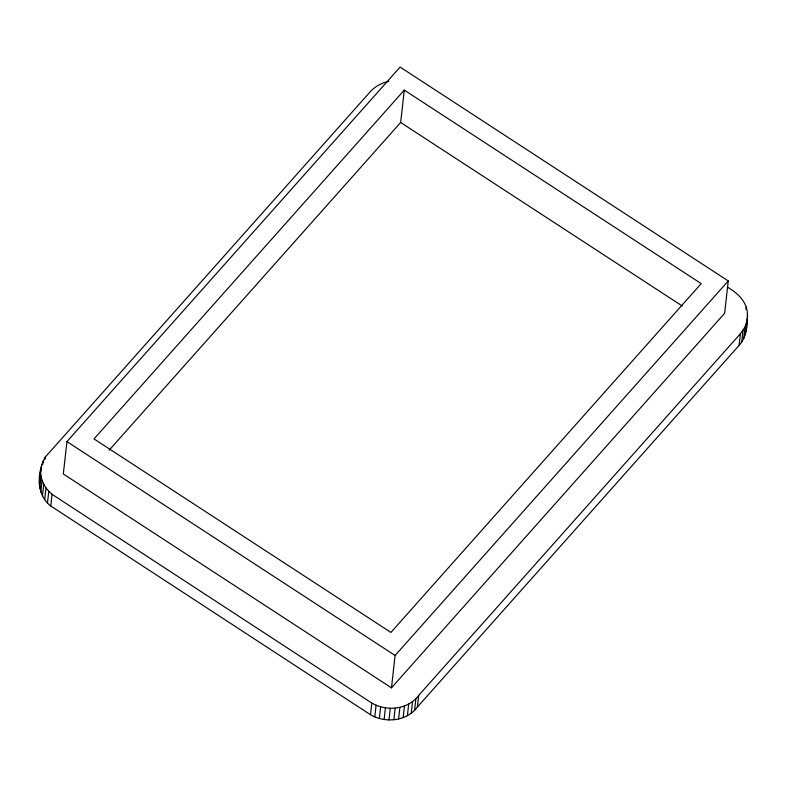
<?xml version="1.0" encoding="UTF-8"?>
<svg xmlns="http://www.w3.org/2000/svg" width="787" height="787" viewBox="0 0 787 787"><rect width="100%" height="100%" fill="white"/><g stroke="black" fill="none" stroke-linecap="round" stroke-linejoin="round"><path stroke-width="1.18" d="M727.404 287.176C736.602 292.341 745.358 300.172 747.237 311.062C747.847 322.778 747.443 336.236 739.091 345.385L417.376 707.06C406.79 721.305 385.256 723.45 370.5 714.724L50.752 505.982C35.828 494.58 37.019 472.052 45.282 457.08L369.821 92.227C374.74 86.59 381.606 82.92 388.867 81.287M39.35 484.074L40.885 468.383M746.115 330.776L746.342 326.753M40.954 471.433L41.741 464.438M39.763 488.107L41.072 476.45L40.658 472.416M42.823 464.143L43.216 460.651M40.806 492.082L42.114 480.424L41.072 476.45M45.026 459.401L45.282 457.08M42.459 495.928L43.767 484.271L42.114 480.424M44.702 499.568L46.01 487.91L43.767 484.271M47.476 502.932L48.784 491.285L46.01 487.91M50.752 505.982L52.06 494.325L48.784 491.285M66.944 441.605L63.314 473.981L391.473 687.838L724.63 313.295L728.26 280.929L400.101 67.072L66.944 441.605L395.104 655.463L391.473 687.838M109.157 450.194L400.662 122.487L404.292 90.111L701.197 283.605L390.923 632.423L94.007 438.93L404.292 90.111M370.5 714.724L371.808 703.066L52.06 494.325M374.769 716.868L376.078 705.211L371.808 703.066M379.344 718.472L380.642 706.815L376.078 705.211M384.115 719.495L385.423 707.847L380.642 706.815M388.985 719.928L390.293 708.28C401.026 708.536 412.211 704.237 418.684 695.413L740.4 333.727L745.092 326.871L747.424 319.128M393.854 719.761L395.163 708.103M398.606 718.984L399.914 707.326M403.151 717.616L404.459 705.959M407.391 715.698L408.699 704.04M411.227 713.258L412.536 701.611M414.582 710.366L415.89 698.708M417.376 707.06L418.684 695.413M739.091 345.385L740.4 333.727M741.718 342.089L743.026 330.442M745.928 309.419L746.194 307.087M743.784 338.518L745.092 326.871M745.259 334.731L746.568 323.073M746.469 325.592L747.65 315.095M39.576 480.04L40.432 476.096M395.104 655.463L728.26 280.929M385.423 707.847L390.293 708.28M400.662 122.487L682.152 305.927"/></g></svg>
